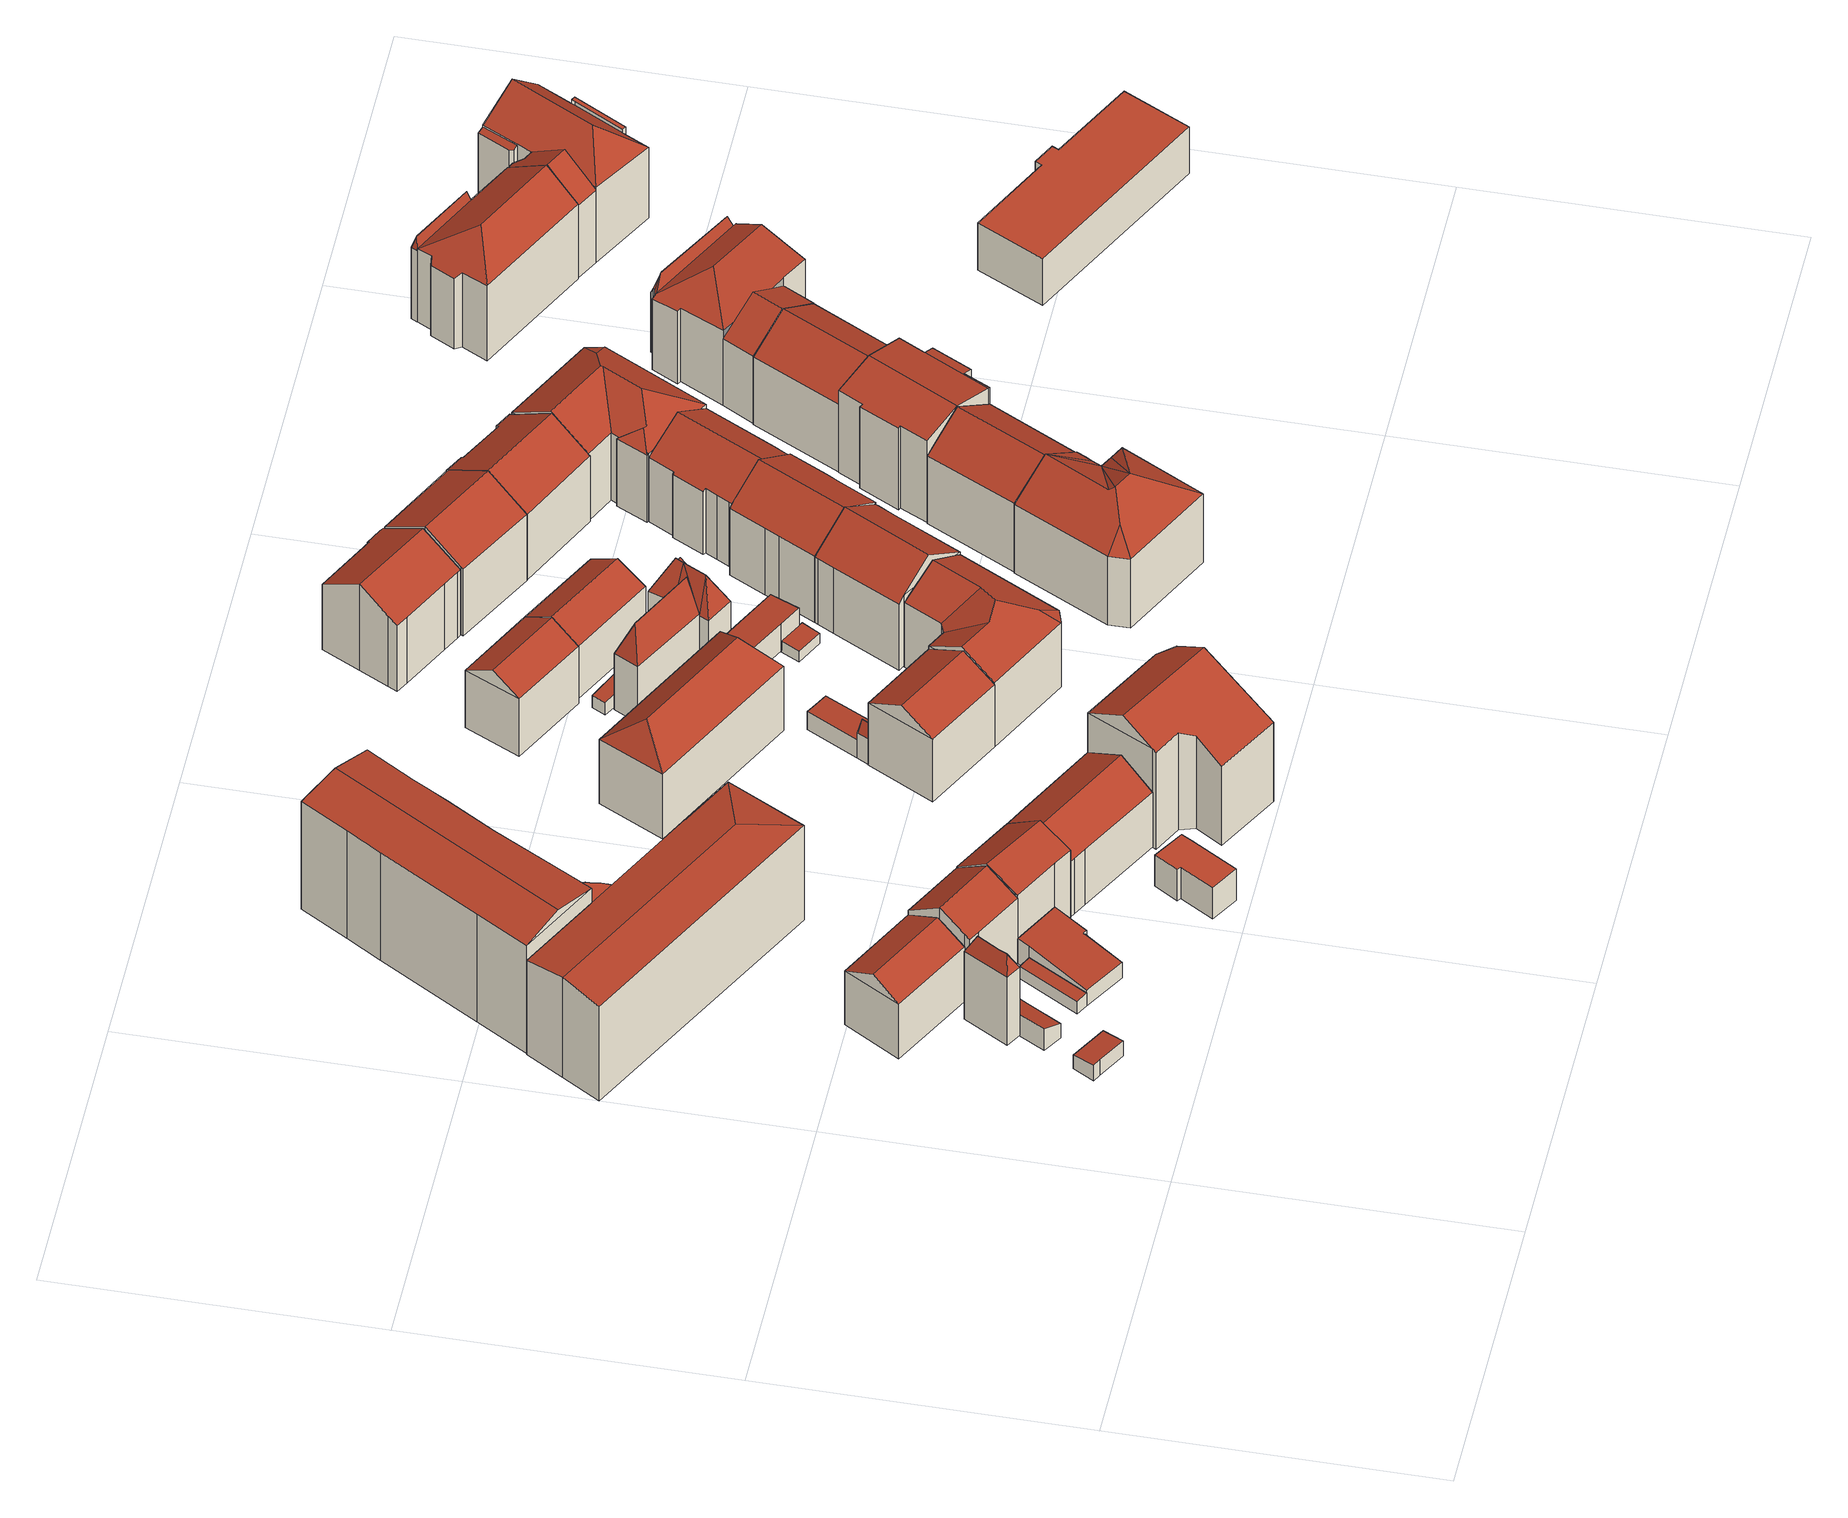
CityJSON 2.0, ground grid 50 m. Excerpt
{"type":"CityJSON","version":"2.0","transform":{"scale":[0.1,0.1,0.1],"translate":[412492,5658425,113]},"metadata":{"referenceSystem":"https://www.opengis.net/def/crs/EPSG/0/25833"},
"CityObjects":{
"building1":{"type":"Building","attributes":{"Dachtyp_tdc":"tdcPolyFlatRoof","Gemeindeschluessel":14612000,"Dachneigung":5.86,"QualitaetDacherkennung":53,"Geometrietyp2DReferenz":"3000","measuredHeight":2.98,"function":"31001_9998","roofType":"2100"},"geometry":[{"type":"Solid","lod":"2","boundaries":[[[[0,1,2,3]],[[1,4,5,2]],[[4,6,7,5]],[[6,8,9,7]],[[8,0,3,9]],[[8,6,4,1,0]],[[3,2,5,7,9]]]],"semantics":{"surfaces":[{"type":"WallSurface"},{"type":"RoofSurface"},{"type":"GroundSurface"}],"values":[[0,0,0,0,0,1,2]]}}]},
"building2":{"type":"Building","attributes":{"Dachtyp_tdc":"tdcPolyFlatRoof","Gemeindeschluessel":14612000,"Dachneigung":22.26,"QualitaetDacherkennung":54,"Geometrietyp2DReferenz":"3000","measuredHeight":4.19,"function":"31001_9998","roofType":"2100"},"geometry":[{"type":"Solid","lod":"2","boundaries":[[[[10,11,12,13]],[[11,14,15,12]],[[14,16,17,15]],[[16,18,19,17]],[[18,20,21,19]],[[20,22,23,21]],[[22,10,13,23]],[[22,20,18,16,14,11,10]],[[13,12,15,17,19,21,23]]]],"semantics":{"surfaces":[{"type":"WallSurface"},{"type":"RoofSurface"},{"type":"GroundSurface"}],"values":[[0,0,0,0,0,0,0,1,2]]}}]},
"building3":{"type":"Building","attributes":{"Dachtyp_tdc":"tdcFreeFormRoof","Gemeindeschluessel":14612000,"Dachneigung":64.42,"QualitaetDacherkennung":6,"Geometrietyp2DReferenz":"3000","measuredHeight":15.99,"function":"31001_9998","roofType":"5000"},"geometry":[{"type":"Solid","lod":"2","boundaries":[[[[24,25,26,27]],[[25,28,29,26]],[[28,30,31,29]],[[30,32,33,31]],[[32,34,35,33]],[[34,24,27,35]],[[36,32,37]],[[36,34,32]],[[34,36,24]],[[38,37,32,30]],[[38,30,28]],[[36,37,38,28,25]],[[36,25,24]],[[27,26,29,31,33,35]]]],"semantics":{"surfaces":[{"type":"WallSurface"},{"type":"RoofSurface"},{"type":"GroundSurface"}],"values":[[0,0,0,0,0,0,1,1,1,1,1,1,1,2]]}}]},
"building4":{"type":"Building","attributes":{"Dachtyp_tdc":"tdcGableRoof","Gemeindeschluessel":14612000,"Dachneigung":27.84,"QualitaetDacherkennung":70,"Geometrietyp2DReferenz":"3000","measuredHeight":13.16,"function":"31001_9998","roofType":"3100"},"geometry":[{"type":"Solid","lod":"2","boundaries":[[[[39,40,41,42]],[[40,43,44,41]],[[43,45,46,44]],[[45,39,42,46]],[[43,40,47]],[[39,45,48]],[[40,39,48,47]],[[45,43,47,48]],[[42,41,44,46]]]],"semantics":{"surfaces":[{"type":"WallSurface"},{"type":"RoofSurface"},{"type":"GroundSurface"}],"values":[[0,0,0,0,0,0,1,1,2]]}}]},
"building5":{"type":"Building","attributes":{"Dachtyp_tdc":"tdcPolyFlatRoof","Gemeindeschluessel":14612000,"Dachneigung":7,"QualitaetDacherkennung":74,"Geometrietyp2DReferenz":"3000","measuredHeight":2.56,"function":"31001_9998","roofType":"2100"},"geometry":[{"type":"Solid","lod":"2","boundaries":[[[[49,50,51,52]],[[50,53,54,51]],[[53,55,56,54]],[[55,49,52,56]],[[55,53,50,49]],[[52,51,54,56]]]],"semantics":{"surfaces":[{"type":"WallSurface"},{"type":"RoofSurface"},{"type":"GroundSurface"}],"values":[[0,0,0,0,1,2]]}}]},
"building6":{"type":"Building","attributes":{"Gemeindeschluessel":14612000,"Dachtyp_tdc":"tdcPolyFlatRoof","Dachneigung":8.34,"QualitaetDacherkennung":64,"Geometrietyp2DReferenz":"3000","measuredHeight":4.99,"function":"31001_9998","roofType":"2100"},"geometry":[{"type":"Solid","lod":"2","boundaries":[[[[57,58,51,54]],[[58,59,60,51]],[[59,61,62,60]],[[61,63,64,62]],[[63,65,66,64]],[[65,67,68,66]],[[67,57,54,68]],[[67,65,63,61,59,58,57]],[[54,51,60,62,64,66,68]]]],"semantics":{"surfaces":[{"type":"WallSurface"},{"type":"RoofSurface"},{"type":"GroundSurface"}],"values":[[0,0,0,0,0,0,0,1,2]]}}]},
"building7":{"type":"Building","attributes":{"Dachtyp_tdc":"tdcGableRoof","Gemeindeschluessel":14612000,"Dachneigung":36.29,"QualitaetDacherkennung":63,"Geometrietyp2DReferenz":"3000","measuredHeight":15.2,"function":"31001_9998","roofType":"3100"},"geometry":[{"type":"Solid","lod":"2","boundaries":[[[[69,70,71,72]],[[70,73,74,71]],[[73,75,76,74]],[[75,77,78,76]],[[77,79,80,78]],[[79,81,82,80]],[[81,83,84,82]],[[83,69,72,84]],[[79,77,75,73]],[[73,70,69,83,81,79]],[[72,71,74,76,78,80,82,84]]]],"semantics":{"surfaces":[{"type":"WallSurface"},{"type":"RoofSurface"},{"type":"GroundSurface"}],"values":[[0,0,0,0,0,0,0,0,1,1,2]]}}]},
"building8":{"type":"Building","attributes":{"Gemeindeschluessel":14612000,"Geometrietyp2DReferenz":"3000","function":"31001_9998","roofType":"9999"},"children":["building8-1","building8-2"]},
"building8-1":{"type":"BuildingPart","attributes":{"Dachtyp_tdc":"tdcPolyFlatRoof","Dachneigung":0,"QualitaetDacherkennung":35,"Geometrietyp2DReferenz":"3000","measuredHeight":4.38,"roofType":"1000"},"parents":["building8"],"geometry":[{"type":"MultiSurface","lod":"2","boundaries":[[[85,86,87,88]],[[86,89,90,87]],[[89,91,92,90]],[[91,93,94,92]],[[93,95,96,94]],[[95,97,98,96]],[[97,99,100,98]],[[99,101,102,100]],[[101,103,104,102]],[[103,105,106,104]],[[105,107,108,106]],[[107,109,110,108]],[[109,111,112,110]],[[111,113,114,112]],[[113,115,116,114]],[[115,117,118,116]],[[117,119,120,118]],[[119,121,122,120]],[[121,123,124,122]],[[123,125,126,124]],[[125,127,128,126]],[[127,129,130,128]],[[129,131,132,130]],[[131,133,134,132]],[[135,136,137,138]],[[135,133,139,133,131,129,127,125,123,121,119,117,115,113,111,109,107,105,103,101,99,97,95,93,91,89,86,85,140,141,136]],[[137,142,143,88,87,90,92,94,96,98,100,102,104,106,108,110,112,114,116,118,120,122,124,126,128,130,132,134,144,134,138]],[[136,141,142,137]],[[141,140,143,142]],[[140,85,88,143]]],"semantics":{"surfaces":[{"type":"WallSurface"},{"type":"RoofSurface"},{"type":"GroundSurface"}],"values":[0,0,0,0,0,0,0,0,0,0,0,0,0,0,0,0,0,0,0,0,0,0,0,0,0,1,2,0,0,0]}}]},
"building8-2":{"type":"BuildingPart","attributes":{"Dachtyp_tdc":"tdcHipAndGableRoof","Dachneigung":10,"QualitaetDacherkennung":37,"Geometrietyp2DReferenz":"3000","measuredHeight":19.58,"roofType":"5000"},"parents":["building8"],"geometry":[{"type":"MultiSurface","lod":"2","boundaries":[[[145,146,135,138,147]],[[148,144,139]],[[148,149,150,144]],[[149,151,152,150]],[[151,153,154,152]],[[153,155,156,154]],[[155,145,147,156]],[[151,149,157]],[[149,148,146,145,155,157]],[[155,153,151,157]],[[147,138,134,144,150,152,154,156]]],"semantics":{"surfaces":[{"type":"WallSurface"},{"type":"RoofSurface"},{"type":"GroundSurface"}],"values":[0,0,0,0,0,0,0,1,1,1,2]}}]},
"building9":{"type":"Building","attributes":{"Dachtyp_tdc":"tdcFreeFormRoof","Gemeindeschluessel":14612000,"Dachneigung":36.65,"QualitaetDacherkennung":72,"Geometrietyp2DReferenz":"3000","measuredHeight":15.34,"function":"31001_9998","roofType":"5000"},"geometry":[{"type":"Solid","lod":"2","boundaries":[[[[158,159,78,82]],[[159,160,161,78]],[[160,162,163,161]],[[162,164,165,163]],[[164,158,82,165]],[[164,162,166,167,158]],[[166,160,159,167]],[[159,158,167]],[[162,160,166]],[[82,78,161,163,165]]]],"semantics":{"surfaces":[{"type":"WallSurface"},{"type":"RoofSurface"},{"type":"GroundSurface"}],"values":[[0,0,0,0,0,1,1,0,0,2]]}}]},
"building10":{"type":"Building","attributes":{"Dachtyp_tdc":"tdcFreeFormRoof","Gemeindeschluessel":14612000,"Dachneigung":11.47,"QualitaetDacherkennung":67,"Geometrietyp2DReferenz":"3000","measuredHeight":22.32,"function":"31001_9998","roofType":"5000"},"geometry":[{"type":"Solid","lod":"2","boundaries":[[[[168,169,170,171]],[[169,172,173,170]],[[172,174,175,173]],[[174,176,177,175]],[[176,178,179,177]],[[178,180,181,179]],[[180,182,183,181]],[[182,184,185,183]],[[184,186,187,185]],[[186,168,171,187]],[[178,176,174,172,169,188,189]],[[190,189,188,168,191,192,193]],[[180,190,193,182]],[[182,193,192,184]],[[184,192,191,186]],[[186,191,168]],[[168,188,169]],[[178,189,190,180]],[[171,170,173,175,177,179,181,183,185,187]]]],"semantics":{"surfaces":[{"type":"WallSurface"},{"type":"RoofSurface"},{"type":"GroundSurface"}],"values":[[0,0,0,0,0,0,0,0,0,0,1,1,0,0,0,0,0,0,2]]}}]},
"building11":{"type":"Building","attributes":{"Dachtyp_tdc":"tdcPolyFlatRoof","Gemeindeschluessel":14612000,"Dachneigung":0,"QualitaetDacherkennung":62,"Geometrietyp2DReferenz":"3000","measuredHeight":6.12,"function":"31001_9998","roofType":"1000"},"geometry":[{"type":"Solid","lod":"2","boundaries":[[[[194,195,196,197]],[[195,198,199,196]],[[198,200,201,199]],[[200,202,203,201]],[[202,204,205,203]],[[204,206,207,205]],[[206,194,197,207]],[[206,204,202,200,198,195,194]],[[197,196,199,201,203,205,207]]]],"semantics":{"surfaces":[{"type":"WallSurface"},{"type":"RoofSurface"},{"type":"GroundSurface"}],"values":[[0,0,0,0,0,0,0,1,2]]}}]},
"building12":{"type":"Building","attributes":{"Dachtyp_tdc":"tdcGableRoof","Gemeindeschluessel":14612000,"Dachneigung":30.14,"QualitaetDacherkennung":61,"Geometrietyp2DReferenz":"3000","measuredHeight":14.11,"function":"31001_9998","roofType":"3100"},"geometry":[{"type":"Solid","lod":"2","boundaries":[[[[208,209,210,211]],[[209,212,213,210]],[[212,214,215,213]],[[214,216,217,215]],[[216,218,219,217]],[[218,220,221,219]],[[220,222,223,221]],[[222,224,225,223]],[[224,226,227,225]],[[226,208,211,227]],[[222,220,218,216,214,212]],[[212,209,208,226,224,222]],[[211,210,213,215,217,219,221,223,225,227]]]],"semantics":{"surfaces":[{"type":"WallSurface"},{"type":"RoofSurface"},{"type":"GroundSurface"}],"values":[[0,0,0,0,0,0,0,0,0,0,1,1,2]]}}]},
"building13":{"type":"Building","attributes":{"Dachtyp_tdc":"tdcFreeFormRoof","Gemeindeschluessel":14612000,"Dachneigung":28.07,"QualitaetDacherkennung":33,"Geometrietyp2DReferenz":"3000","measuredHeight":22.1,"function":"31001_9998","roofType":"5000"},"geometry":[{"type":"Solid","lod":"2","boundaries":[[[[228,229,230,231]],[[229,232,233,230]],[[232,234,235,233]],[[234,236,237,235]],[[236,238,239,237]],[[240,241,242,238,243,244,229,228]],[[243,236,234,232,244]],[[232,229,244]],[[238,236,243]],[[239,245,246,247,231,230,233,235,237]],[[238,242,245,239]],[[242,241,246,245]],[[241,240,247,246]],[[240,228,231,247]]]],"semantics":{"surfaces":[{"type":"WallSurface"},{"type":"RoofSurface"},{"type":"GroundSurface"}],"values":[[0,0,0,0,0,1,1,0,0,2,0,0,0,0]]}}]},
"building14":{"type":"Building","attributes":{"Dachtyp_tdc":"tdcFreeFormRoof","Gemeindeschluessel":14612000,"Dachneigung":29.27,"QualitaetDacherkennung":45,"Geometrietyp2DReferenz":"3000","measuredHeight":15.32,"function":"31001_9998","roofType":"5000"},"geometry":[{"type":"Solid","lod":"2","boundaries":[[[[248,249,250,251]],[[249,252,253,250]],[[252,254,255,253]],[[254,256,257,255]],[[256,248,251,257]],[[256,258,259,248]],[[258,254,252,249,259]],[[249,248,259]],[[256,254,258]],[[251,250,253,255,257]]]],"semantics":{"surfaces":[{"type":"WallSurface"},{"type":"RoofSurface"},{"type":"GroundSurface"}],"values":[[0,0,0,0,0,1,1,0,0,2]]}}]},
"building15":{"type":"Building","attributes":{"Dachtyp_tdc":"tdcHipRoof","Gemeindeschluessel":14612000,"Dachneigung":39.96,"QualitaetDacherkennung":56,"Geometrietyp2DReferenz":"3000","measuredHeight":17.14,"function":"31001_9998","roofType":"3200"},"geometry":[{"type":"Solid","lod":"2","boundaries":[[[[260,261,262,263]],[[261,264,265,262]],[[264,266,267,265]],[[266,260,263,267]],[[264,261,268]],[[260,266,269]],[[261,260,269,268]],[[266,264,268,269]],[[263,262,265,267]]]],"semantics":{"surfaces":[{"type":"WallSurface"},{"type":"RoofSurface"},{"type":"GroundSurface"}],"values":[[0,0,0,0,1,1,1,1,2]]}}]},
"building16":{"type":"Building","attributes":{"Gemeindeschluessel":14612000,"Geometrietyp2DReferenz":"3000","function":"31001_9998","roofType":"9999"},"children":["building16-1","building16-2"]},
"building16-1":{"type":"BuildingPart","attributes":{"Dachtyp_tdc":"tdcGableRoof","Dachneigung":62.78,"QualitaetDacherkennung":9,"Geometrietyp2DReferenz":"3000","measuredHeight":6.86,"roofType":"3100"},"parents":["building16"],"geometry":[{"type":"MultiSurface","lod":"2","boundaries":[[[270,271,272,273,274]],[[275,276,277,278]],[[276,270,274,277]],[[275,279,271,280]],[[270,276,281]],[[271,270,281,280]],[[276,275,280,281]],[[274,273,278,277]]],"semantics":{"surfaces":[{"type":"WallSurface"},{"type":"RoofSurface"},{"type":"GroundSurface"}],"values":[0,0,0,0,0,1,1,2]}}]},
"building16-2":{"type":"BuildingPart","attributes":{"Dachtyp_tdc":"tdcPolyFlatRoof","Dachneigung":6.21,"QualitaetDacherkennung":78,"Geometrietyp2DReferenz":"3000","measuredHeight":3.5,"roofType":"2100"},"parents":["building16"],"geometry":[{"type":"MultiSurface","lod":"2","boundaries":[[[272,282,283,273]],[[282,284,285,283]],[[284,286,287,285]],[[286,288,289,287]],[[288,290,275,278,289]],[[288,286,284,282,272,279,290]],[[278,273,283,285,287,289]]],"semantics":{"surfaces":[{"type":"WallSurface"},{"type":"RoofSurface"},{"type":"GroundSurface"}],"values":[0,0,0,0,0,1,2]}}]},
"building17":{"type":"Building","attributes":{"Dachtyp_tdc":"tdcGableRoof","Gemeindeschluessel":14612000,"Dachneigung":29.84,"QualitaetDacherkennung":74,"Geometrietyp2DReferenz":"3000","measuredHeight":13.83,"function":"31001_9998","roofType":"3100"},"geometry":[{"type":"Solid","lod":"2","boundaries":[[[[291,292,293,294]],[[292,295,296,293]],[[295,297,298,296]],[[297,291,294,298]],[[295,292,299]],[[291,297,300]],[[292,291,300,299]],[[297,295,299,300]],[[294,293,296,298]]]],"semantics":{"surfaces":[{"type":"WallSurface"},{"type":"RoofSurface"},{"type":"GroundSurface"}],"values":[[0,0,0,0,0,0,1,1,2]]}}]},
"building18":{"type":"Building","attributes":{"Dachtyp_tdc":"tdcFreeFormRoof","Gemeindeschluessel":14612000,"Dachneigung":30.79,"QualitaetDacherkennung":42,"Geometrietyp2DReferenz":"3000","measuredHeight":16.81,"function":"31001_9998","roofType":"5000"},"geometry":[{"type":"Solid","lod":"2","boundaries":[[[[301,302,255,257]],[[302,303,304,255]],[[303,305,306,304]],[[305,307,308,306]],[[307,309,310,308]],[[309,311,312,310]],[[311,313,314,312]],[[313,301,257,314]],[[315,313,311]],[[316,317,318,315,311,309]],[[316,309,307]],[[317,316,307,305]],[[319,318,317,305,303]],[[320,319,303,302]],[[320,302,301]],[[315,318,319,320,301,313]],[[257,255,304,306,308,310,312,314]]]],"semantics":{"surfaces":[{"type":"WallSurface"},{"type":"RoofSurface"},{"type":"GroundSurface"}],"values":[[0,0,0,0,0,0,0,0,1,1,0,1,1,1,0,1,2]]}}]},
"building19":{"type":"Building","attributes":{"Dachtyp_tdc":"tdcFreeFormRoof","Gemeindeschluessel":14612000,"Dachneigung":69.29,"QualitaetDacherkennung":7,"Geometrietyp2DReferenz":"3000","measuredHeight":16.79,"function":"31001_9998","roofType":"5000"},"geometry":[{"type":"Solid","lod":"2","boundaries":[[[[321,322,323,324]],[[322,325,326,323]],[[325,327,328,326]],[[327,329,330,328]],[[329,321,324,330]],[[331,332,329,327]],[[331,327,325]],[[325,332,331]],[[322,332,325]],[[332,322,321]],[[332,321,329]],[[324,323,326,328,330]]]],"semantics":{"surfaces":[{"type":"WallSurface"},{"type":"RoofSurface"},{"type":"GroundSurface"}],"values":[[0,0,0,0,0,1,0,1,1,1,1,2]]}}]},
"building20":{"type":"Building","attributes":{"Dachtyp_tdc":"tdcPolyFlatRoof","Gemeindeschluessel":14612000,"Dachneigung":3.42,"QualitaetDacherkennung":33,"Geometrietyp2DReferenz":"3000","measuredHeight":3.06,"function":"31001_9998","roofType":"2100"},"geometry":[{"type":"Solid","lod":"2","boundaries":[[[[333,334,335,336]],[[334,337,338,335]],[[337,339,340,338]],[[339,341,342,340]],[[341,333,336,342]],[[341,339,337,334,333]],[[336,335,338,340,342]]]],"semantics":{"surfaces":[{"type":"WallSurface"},{"type":"RoofSurface"},{"type":"GroundSurface"}],"values":[[0,0,0,0,0,1,2]]}}]},
"building21":{"type":"Building","attributes":{"Dachtyp_tdc":"tdcPolyFlatRoof","Gemeindeschluessel":14612000,"Dachneigung":4.53,"QualitaetDacherkennung":56,"Geometrietyp2DReferenz":"3000","measuredHeight":5.29,"function":"31001_9998","roofType":"2100"},"geometry":[{"type":"Solid","lod":"2","boundaries":[[[[343,344,345,346]],[[344,347,348,345]],[[347,349,350,348]],[[349,351,352,350]],[[351,353,354,352]],[[353,343,346,354]],[[353,351,349,347,344,343]],[[346,345,348,350,352,354]]]],"semantics":{"surfaces":[{"type":"WallSurface"},{"type":"RoofSurface"},{"type":"GroundSurface"}],"values":[[0,0,0,0,0,0,1,2]]}}]},
"building22":{"type":"Building","attributes":{"Dachtyp_tdc":"tdcPolyFlatRoof","Gemeindeschluessel":14612000,"Dachneigung":4.26,"QualitaetDacherkennung":55,"Geometrietyp2DReferenz":"3000","measuredHeight":2.22,"function":"31001_9998","roofType":"2100"},"geometry":[{"type":"Solid","lod":"2","boundaries":[[[[355,356,357,358]],[[356,359,360,357]],[[359,361,362,360]],[[361,363,364,362]],[[363,355,358,364]],[[363,361,359,356,355]],[[358,357,360,362,364]]]],"semantics":{"surfaces":[{"type":"WallSurface"},{"type":"RoofSurface"},{"type":"GroundSurface"}],"values":[[0,0,0,0,0,1,2]]}}]},
"building23":{"type":"Building","attributes":{"Dachtyp_tdc":"tdcGableRoof","Gemeindeschluessel":14612000,"Dachneigung":29.95,"QualitaetDacherkennung":57,"Geometrietyp2DReferenz":"3000","measuredHeight":12.94,"function":"31001_9998","roofType":"3100"},"geometry":[{"type":"Solid","lod":"2","boundaries":[[[[292,365,366,367]],[[365,368,369,366]],[[368,295,370,369]],[[295,292,367,370]],[[368,365,371]],[[292,295,372]],[[365,292,372,371]],[[295,368,371,372]],[[367,366,369,370]]]],"semantics":{"surfaces":[{"type":"WallSurface"},{"type":"RoofSurface"},{"type":"GroundSurface"}],"values":[[0,0,0,0,0,0,1,1,2]]}}]},
"building24":{"type":"Building","attributes":{"Dachtyp_tdc":"tdcFreeFormRoof","Gemeindeschluessel":14612000,"Dachneigung":65.87,"QualitaetDacherkennung":7,"Geometrietyp2DReferenz":"3000","measuredHeight":16.27,"function":"31001_9998","roofType":"5000"},"geometry":[{"type":"Solid","lod":"2","boundaries":[[[[373,374,375,345]],[[374,376,377,375]],[[376,378,379,377]],[[378,380,381,379]],[[380,382,383,381]],[[382,384,385,383]],[[384,386,387,385]],[[386,388,348,387]],[[388,373,345,348]],[[389,390,391]],[[389,384,390]],[[389,386,384]],[[392,386,389]],[[386,392,388]],[[393,390,384,382]],[[393,382,380]],[[391,390,393,380,378]],[[389,391,378,376]],[[374,389,376]],[[374,392,389]],[[392,374,373]],[[392,373,388]],[[345,375,377,379,381,383,385,387,348]]]],"semantics":{"surfaces":[{"type":"WallSurface"},{"type":"RoofSurface"},{"type":"GroundSurface"}],"values":[[0,0,0,0,0,0,0,0,0,1,1,1,1,1,1,1,1,1,1,1,1,1,2]]}}]},
"building25":{"type":"Building","attributes":{"Dachtyp_tdc":"tdcFreeFormRoof","Gemeindeschluessel":14612000,"Dachneigung":34.47,"QualitaetDacherkennung":70,"Geometrietyp2DReferenz":"3000","measuredHeight":17.39,"function":"31001_9998","roofType":"5000"},"geometry":[{"type":"Solid","lod":"2","boundaries":[[[[394,395,396,397]],[[395,398,399,396]],[[398,400,401,399]],[[400,402,403,401]],[[402,404,405,403]],[[404,406,407,405]],[[406,408,409,407]],[[408,410,411,409]],[[410,394,397,411]],[[412,400,398,395,394,410,413]],[[404,402,412,413,408,406]],[[402,400,412]],[[410,408,413]],[[397,396,399,401,403,405,407,409,411]]]],"semantics":{"surfaces":[{"type":"WallSurface"},{"type":"RoofSurface"},{"type":"GroundSurface"}],"values":[[0,0,0,0,0,0,0,0,0,1,1,0,0,2]]}}]},
"building26":{"type":"Building","attributes":{"Dachtyp_tdc":"tdcFreeFormRoof","Gemeindeschluessel":14612000,"Dachneigung":30.97,"QualitaetDacherkennung":43,"Geometrietyp2DReferenz":"3000","measuredHeight":16.72,"function":"31001_9998","roofType":"5000"},"geometry":[{"type":"Solid","lod":"2","boundaries":[[[[414,415,416,417]],[[415,418,419,416]],[[418,420,421,419]],[[420,422,423,421]],[[422,424,425,423]],[[424,426,427,425]],[[426,428,429,427]],[[428,430,431,429]],[[430,432,433,431]],[[432,434,435,433]],[[434,436,437,435]],[[436,438,439,437]],[[438,440,441,439]],[[440,414,417,441]],[[436,434,432,430,428,426,424,422]],[[422,420,418,415,414,440,438,436]],[[417,416,419,421,423,425,427,429,431,433,435,437,439,441]]]],"semantics":{"surfaces":[{"type":"WallSurface"},{"type":"RoofSurface"},{"type":"GroundSurface"}],"values":[[0,0,0,0,0,0,0,0,0,0,0,0,0,0,1,1,2]]}}]},
"building27":{"type":"Building","attributes":{"Gemeindeschluessel":14612000,"Dachtyp_tdc":"tdcFreeFormRoof","Dachneigung":34.83,"QualitaetDacherkennung":38,"Geometrietyp2DReferenz":"3000","measuredHeight":18.39,"function":"31001_9998","roofType":"5000"},"geometry":[{"type":"Solid","lod":"2","boundaries":[[[[442,443,444,445]],[[443,446,447,444]],[[446,448,449,447]],[[448,450,451,449]],[[450,452,453,451]],[[452,454,455,453]],[[454,456,457,455]],[[456,458,459,457]],[[458,460,461,459]],[[460,462,463,461]],[[462,442,445,463]],[[464,465,466,467,462,460]],[[464,460,458]],[[468,465,464,458,456]],[[468,456,454]],[[448,452,450]],[[452,468,454]],[[448,468,452]],[[448,465,468]],[[465,448,466]],[[442,446,443]],[[467,446,442]],[[467,448,446]],[[448,467,466]],[[467,442,462]],[[445,444,447,449,451,453,455,457,459,461,463]]]],"semantics":{"surfaces":[{"type":"WallSurface"},{"type":"RoofSurface"},{"type":"GroundSurface"}],"values":[[0,0,0,0,0,0,0,0,0,0,0,1,1,1,1,1,1,1,1,1,1,1,1,1,0,2]]}}]},
"building28":{"type":"Building","attributes":{"Dachtyp_tdc":"tdcGableRoof","Gemeindeschluessel":14612000,"Dachneigung":32.02,"QualitaetDacherkennung":69,"Geometrietyp2DReferenz":"3000","measuredHeight":17.43,"function":"31001_9998","roofType":"3100"},"geometry":[{"type":"Solid","lod":"2","boundaries":[[[[469,470,471,472]],[[470,473,403,471]],[[473,474,401,403]],[[474,475,476,401]],[[475,477,478,476]],[[477,479,480,478]],[[479,481,482,480]],[[481,483,484,482]],[[483,469,472,484]],[[485,486,479,477,475,474,487]],[[488,485,487,489,490,491]],[[483,488,491,469]],[[469,491,490,470]],[[470,490,489,473]],[[473,489,487,474]],[[481,486,485,488,483]],[[479,486,481]],[[472,471,403,401,476,478,480,482,484]]]],"semantics":{"surfaces":[{"type":"WallSurface"},{"type":"RoofSurface"},{"type":"GroundSurface"}],"values":[[0,0,0,0,0,0,0,0,0,1,1,0,0,0,0,0,0,2]]}}]},
"building29":{"type":"Building","attributes":{"Dachtyp_tdc":"tdcGableRoof","Gemeindeschluessel":14612000,"Dachneigung":31.08,"QualitaetDacherkennung":63,"Geometrietyp2DReferenz":"3000","measuredHeight":17.02,"function":"31001_9998","roofType":"3100"},"geometry":[{"type":"Solid","lod":"2","boundaries":[[[[492,493,494,495]],[[493,496,497,494]],[[496,498,499,497]],[[498,500,501,499]],[[500,502,503,501]],[[502,504,505,503]],[[504,492,495,505]],[[500,498,496,493]],[[493,492,504,502,500]],[[495,494,497,499,501,503,505]]]],"semantics":{"surfaces":[{"type":"WallSurface"},{"type":"RoofSurface"},{"type":"GroundSurface"}],"values":[[0,0,0,0,0,0,0,1,1,2]]}}]},
"building30":{"type":"Building","attributes":{"Dachtyp_tdc":"tdcGableRoof","Gemeindeschluessel":14612000,"Dachneigung":35.35,"QualitaetDacherkennung":69,"Geometrietyp2DReferenz":"3000","measuredHeight":17.8,"function":"31001_9998","roofType":"3100"},"geometry":[{"type":"Solid","lod":"2","boundaries":[[[[506,507,508,509]],[[507,510,511,508]],[[510,512,513,511]],[[512,506,509,513]],[[510,507,514]],[[506,512,515]],[[507,506,515,514]],[[512,510,514,515]],[[509,508,511,513]]]],"semantics":{"surfaces":[{"type":"WallSurface"},{"type":"RoofSurface"},{"type":"GroundSurface"}],"values":[[0,0,0,0,0,0,1,1,2]]}}]},
"building31":{"type":"Building","attributes":{"Dachtyp_tdc":"tdcPolyFlatRoof","Gemeindeschluessel":14612000,"Dachneigung":0,"QualitaetDacherkennung":74,"Geometrietyp2DReferenz":"3000","measuredHeight":2.56,"function":"31001_9998","roofType":"1000"},"geometry":[{"type":"Solid","lod":"2","boundaries":[[[[516,517,518,519]],[[517,520,521,518]],[[520,522,523,521]],[[522,516,519,523]],[[522,520,517,516]],[[519,518,521,523]]]],"semantics":{"surfaces":[{"type":"WallSurface"},{"type":"RoofSurface"},{"type":"GroundSurface"}],"values":[[0,0,0,0,1,2]]}}]},
"building32":{"type":"Building","attributes":{"Dachtyp_tdc":"tdcFreeFormRoof","Gemeindeschluessel":14612000,"Dachneigung":32.27,"QualitaetDacherkennung":61,"Geometrietyp2DReferenz":"3000","measuredHeight":16.45,"function":"31001_9998","roofType":"5000"},"geometry":[{"type":"Solid","lod":"2","boundaries":[[[[524,525,526,527]],[[525,528,529,526]],[[528,530,531,529]],[[530,532,533,531]],[[532,534,535,533]],[[534,536,537,535]],[[536,538,539,537]],[[538,540,541,539]],[[540,542,543,541]],[[542,544,545,543]],[[544,546,547,545]],[[546,524,527,547]],[[548,549,530,528,525,524,546,544,542,540]],[[534,532,549,548,538,536]],[[532,530,549]],[[540,538,548]],[[527,526,529,531,533,535,537,539,541,543,545,547]]]],"semantics":{"surfaces":[{"type":"WallSurface"},{"type":"RoofSurface"},{"type":"GroundSurface"}],"values":[[0,0,0,0,0,0,0,0,0,0,0,0,1,1,0,0,2]]}}]},
"building33":{"type":"Building","attributes":{"Dachtyp_tdc":"tdcGableRoof","Gemeindeschluessel":14612000,"Dachneigung":32.26,"QualitaetDacherkennung":63,"Geometrietyp2DReferenz":"3000","measuredHeight":17,"function":"31001_9998","roofType":"3100"},"geometry":[{"type":"Solid","lod":"2","boundaries":[[[[550,551,552,553]],[[551,554,555,552]],[[554,556,557,555]],[[556,558,559,557]],[[558,560,561,559]],[[560,562,563,561]],[[562,564,565,563]],[[564,566,567,565]],[[566,568,569,567]],[[568,570,571,569]],[[570,572,573,571]],[[572,574,575,573]],[[574,550,553,575]],[[570,568,566,564,562,560,558,556,554,551]],[[551,550,574,572,570]],[[553,552,555,557,559,561,563,565,567,569,571,573,575]]]],"semantics":{"surfaces":[{"type":"WallSurface"},{"type":"RoofSurface"},{"type":"GroundSurface"}],"values":[[0,0,0,0,0,0,0,0,0,0,0,0,0,1,1,2]]}}]},
"building34":{"type":"Building","attributes":{"Gemeindeschluessel":14612000,"Geometrietyp2DReferenz":"3000","function":"31001_9998","roofType":"9999"},"children":["building34-1","building34-2"]},
"building34-1":{"type":"BuildingPart","attributes":{"Dachtyp_tdc":"tdcGableRoof","Dachneigung":15,"QualitaetDacherkennung":89,"Geometrietyp2DReferenz":"3000","measuredHeight":17.71,"roofType":"3100"},"parents":["building34"],"geometry":[{"type":"MultiSurface","lod":"2","boundaries":[[[576,577,578,579]],[[576,580,581,577]],[[580,582,583,581]],[[582,584,585,583]],[[584,586,587,585]],[[586,588,589,587]],[[588,590,591,589]],[[590,592,593,591]],[[592,594,595,593]],[[594,596,597,595]],[[592,590,588,586,584,582,580,576]],[[576,579,596,594,592]],[[578,577,581,583,585,587,589,591,593,595,597]]],"semantics":{"surfaces":[{"type":"WallSurface"},{"type":"RoofSurface"},{"type":"GroundSurface"}],"values":[0,0,0,0,0,0,0,0,0,0,1,1,2]}}]},
"building34-2":{"type":"BuildingPart","attributes":{"Dachtyp_tdc":"tdcPolyFlatRoof","Dachneigung":13.43,"QualitaetDacherkennung":43,"Geometrietyp2DReferenz":"3000","measuredHeight":15.9,"roofType":"2100"},"parents":["building34"],"geometry":[{"type":"MultiSurface","lod":"2","boundaries":[[[596,598,599,597]],[[598,600,601,599]],[[600,602,603,601]],[[602,604,605,603]],[[604,579,578,605]],[[579,604,602,600,598,596]],[[597,599,601,603,605,578]]],"semantics":{"surfaces":[{"type":"WallSurface"},{"type":"RoofSurface"},{"type":"GroundSurface"}],"values":[0,0,0,0,0,1,2]}}]},
"building35":{"type":"Building","attributes":{"Dachtyp_tdc":"tdcFreeFormRoof","Gemeindeschluessel":14612000,"Dachneigung":32.2,"QualitaetDacherkennung":44,"Geometrietyp2DReferenz":"3000","measuredHeight":17.22,"function":"31001_9998","roofType":"5000"},"geometry":[{"type":"Solid","lod":"2","boundaries":[[[[606,607,608,609]],[[607,610,611,608]],[[610,612,613,611]],[[612,614,573,613]],[[614,615,569,573]],[[615,616,617,569]],[[616,618,619,617]],[[618,620,621,619]],[[620,622,623,621]],[[622,606,609,623]],[[624,625,626,627,622,620]],[[628,629,630,624,620,618]],[[628,618,616]],[[631,629,628,616,615]],[[631,615,614]],[[630,629,631,614,612]],[[625,624,630,612,610]],[[626,625,610,607]],[[627,626,607,606]],[[627,606,622]],[[609,608,611,613,573,569,617,619,621,623]]]],"semantics":{"surfaces":[{"type":"WallSurface"},{"type":"RoofSurface"},{"type":"GroundSurface"}],"values":[[0,0,0,0,0,0,0,0,0,0,1,1,1,1,0,1,1,1,1,1,2]]}}]},
"building36":{"type":"Building","attributes":{"Dachtyp_tdc":"tdcGableRoof","Gemeindeschluessel":14612000,"Dachneigung":32.42,"QualitaetDacherkennung":62,"Geometrietyp2DReferenz":"3000","measuredHeight":17.39,"function":"31001_9998","roofType":"3100"},"geometry":[{"type":"Solid","lod":"2","boundaries":[[[[632,633,634,635]],[[633,636,637,634]],[[636,638,639,637]],[[638,632,635,639]],[[636,633,640]],[[632,638,641]],[[633,632,641,640]],[[638,636,640,641]],[[635,634,637,639]]]],"semantics":{"surfaces":[{"type":"WallSurface"},{"type":"RoofSurface"},{"type":"GroundSurface"}],"values":[[0,0,0,0,0,0,1,1,2]]}}]},
"building37":{"type":"Building","attributes":{"Gemeindeschluessel":14612000,"Geometrietyp2DReferenz":"3000","function":"31001_9998","roofType":"9999"},"children":["building37-1","building37-2","building37-3"]},
"building37-1":{"type":"BuildingPart","attributes":{"Dachtyp_tdc":"tdcGableRoof","Dachneigung":31.19,"QualitaetDacherkennung":48,"Geometrietyp2DReferenz":"3000","measuredHeight":17.12,"roofType":"3100"},"parents":["building37"],"geometry":[{"type":"MultiSurface","lod":"2","boundaries":[[[642,643,644,645]],[[643,646,647,644]],[[646,648,649,647]],[[646,643,650]],[[643,642,651,652,650]],[[648,646,650,652,653]],[[645,644,647,649]]],"semantics":{"surfaces":[{"type":"WallSurface"},{"type":"RoofSurface"},{"type":"GroundSurface"}],"values":[0,0,0,0,1,1,2]}}]},
"building37-2":{"type":"BuildingPart","attributes":{"Dachtyp_tdc":"tdcHipAndGableRoof","Dachneigung":14.73,"QualitaetDacherkennung":27,"Geometrietyp2DReferenz":"3000","measuredHeight":16.62,"roofType":"5000"},"parents":["building37"],"geometry":[{"type":"MultiSurface","lod":"2","boundaries":[[[654,655,642,645,656]],[[657,658,659,649,648]],[[658,660,661,659]],[[660,662,663,661]],[[662,664,665,663]],[[664,666,665]],[[667,668,669,670,671]],[[668,654,656,669]],[[664,662,660,658,657,672]],[[657,653,651,655,654,668,672]],[[668,667,664,672]],[[656,645,649,659,661,663,665,670,669]]],"semantics":{"surfaces":[{"type":"WallSurface"},{"type":"RoofSurface"},{"type":"GroundSurface"}],"values":[0,0,0,0,0,0,0,0,1,1,1,2]}}]},
"building37-3":{"type":"BuildingPart","attributes":{"Dachtyp_tdc":"tdcFreeFormRoof","Dachneigung":73,"QualitaetDacherkennung":19,"Geometrietyp2DReferenz":"3000","measuredHeight":15.79,"roofType":"5000"},"parents":["building37"],"geometry":[{"type":"MultiSurface","lod":"2","boundaries":[[[673,674,675,676]],[[674,677,678,675]],[[677,679,680,678]],[[679,681,682,680]],[[681,683,684,682]],[[683,671,670,684]],[[666,685,686,665]],[[685,687,688,686]],[[687,689,690,688]],[[689,691,692,690]],[[691,673,676,692]],[[687,685,693]],[[685,666,694,693]],[[666,671,695,694]],[[671,683,695]],[[683,681,679,677,674,673,691,689,687,693,694,695]],[[676,675,678,680,682,684,670,665,686,688,690,692]]],"semantics":{"surfaces":[{"type":"WallSurface"},{"type":"RoofSurface"},{"type":"GroundSurface"}],"values":[0,0,0,0,0,0,0,0,0,0,0,1,1,1,1,1,2]}}]},
"building38":{"type":"Building","attributes":{"Gemeindeschluessel":14612000,"Geometrietyp2DReferenz":"3000","function":"31001_9998","roofType":"9999"},"children":["building38-1","building38-2"]},
"building38-1":{"type":"BuildingPart","attributes":{"Dachtyp_tdc":"tdcFreeFormRoof","Dachneigung":75.53,"QualitaetDacherkennung":20,"Geometrietyp2DReferenz":"3000","measuredHeight":15.88,"roofType":"5000"},"parents":["building38"],"geometry":[{"type":"MultiSurface","lod":"2","boundaries":[[[696,697,698,699]],[[700,701,702,703]],[[701,696,699,702]],[[704,697,696]],[[705,704,696,701]],[[701,700,705]],[[700,697,704,705]],[[699,698,703,702]]],"semantics":{"surfaces":[{"type":"WallSurface"},{"type":"RoofSurface"},{"type":"GroundSurface"}],"values":[0,0,0,1,1,1,1,2]}}]},
"building38-2":{"type":"BuildingPart","attributes":{"Dachtyp_tdc":"tdcHipAndGableRoof","Dachneigung":33.97,"QualitaetDacherkennung":35,"Geometrietyp2DReferenz":"3000","measuredHeight":18.82,"roofType":"5000"},"parents":["building38"],"geometry":[{"type":"MultiSurface","lod":"2","boundaries":[[[706,707,708,709]],[[707,710,711,708]],[[710,712,713,711]],[[712,714,715,713]],[[714,716,717,715]],[[716,718,719,717]],[[718,720,721,719]],[[720,722,723,721]],[[722,724,700,703,723]],[[725,706,709,698,697]],[[722,720,718,716,714,712,726]],[[712,710,707,726]],[[707,706,725,724,722,726]],[[709,708,711,713,715,717,719,721,723,703,698]]],"semantics":{"surfaces":[{"type":"WallSurface"},{"type":"RoofSurface"},{"type":"GroundSurface"}],"values":[0,0,0,0,0,0,0,0,0,0,1,1,1,2]}}]},
"building39":{"type":"Building","attributes":{"Dachtyp_tdc":"tdcPolyFlatRoof","Gemeindeschluessel":14612000,"Dachneigung":0,"QualitaetDacherkennung":78,"Geometrietyp2DReferenz":"3000","measuredHeight":9.08,"function":"31001_9998","roofType":"1000"},"geometry":[{"type":"Solid","lod":"2","boundaries":[[[[727,728,729,730]],[[728,731,732,729]],[[731,733,734,732]],[[733,735,736,734]],[[735,737,738,736]],[[737,739,740,738]],[[739,741,742,740]],[[741,727,730,742]],[[741,739,737,735,733,731,728,727]],[[730,729,732,734,736,738,740,742]]]],"semantics":{"surfaces":[{"type":"WallSurface"},{"type":"RoofSurface"},{"type":"GroundSurface"}],"values":[[0,0,0,0,0,0,0,0,1,2]]}}]},
"building40":{"type":"Building","attributes":{"Gemeindeschluessel":14612000,"Geometrietyp2DReferenz":"3000","function":"31001_9998","roofType":"9999"},"children":["building40-1","building40-2","building40-3","building40-4"]},
"building40-1":{"type":"BuildingPart","attributes":{"Dachtyp_tdc":"tdcHipAndGableRoof","Dachneigung":33.19,"QualitaetDacherkennung":42,"Geometrietyp2DReferenz":"3000","measuredHeight":18.66,"roofType":"5000"},"parents":["building40"],"geometry":[{"type":"MultiSurface","lod":"2","boundaries":[[[743,744,745,746,747]],[[744,748,749,745]],[[748,750,751,749]],[[752,753,754,755]],[[753,756,757,758,754]],[[759,760,761,762,763]],[[756,753,764]],[[753,752,750,748,744,764]],[[744,743,760,759,765,766,756,764]],[[746,745,749,751,755,754,758,767,763,762]]],"semantics":{"surfaces":[{"type":"WallSurface"},{"type":"RoofSurface"},{"type":"GroundSurface"}],"values":[0,0,0,0,0,0,1,1,1,2]}}]},
"building40-2":{"type":"BuildingPart","attributes":{"Dachtyp_tdc":"tdcGableRoof","Dachneigung":35.06,"QualitaetDacherkennung":54,"Geometrietyp2DReferenz":"3000","measuredHeight":18.68,"roofType":"3100"},"parents":["building40"],"geometry":[{"type":"MultiSurface","lod":"2","boundaries":[[[768,769,770,771]],[[769,772,759,763,770]],[[757,773,774,758]],[[773,775,776,774]],[[775,707,777,776]],[[707,778,779,777]],[[778,768,771,779]],[[775,773,757,766,780]],[[780,772,769,768,778,707,775]],[[771,770,763,767,758,774,776,777,779]]],"semantics":{"surfaces":[{"type":"WallSurface"},{"type":"RoofSurface"},{"type":"GroundSurface"}],"values":[0,0,0,0,0,0,0,1,1,2]}}]},
"building40-3":{"type":"BuildingPart","attributes":{"Dachtyp_tdc":"tdcPolyFlatRoof","Dachneigung":35.05,"QualitaetDacherkennung":52,"Geometrietyp2DReferenz":"3000","measuredHeight":14.28,"roofType":"2100"},"parents":["building40"],"geometry":[{"type":"MultiSurface","lod":"2","boundaries":[[[781,782,783,784]],[[782,785,786,783]],[[785,747,746,786]],[[761,781,784,762]],[[761,747,785,782,781]],[[784,783,786,746,762]]],"semantics":{"surfaces":[{"type":"WallSurface"},{"type":"RoofSurface"},{"type":"GroundSurface"}],"values":[0,0,0,0,1,2]}}]},
"building40-4":{"type":"BuildingPart","attributes":{"Dachtyp_tdc":"tdcPolyFlatRoof","Dachneigung":0,"QualitaetDacherkennung":25,"Geometrietyp2DReferenz":"3000","measuredHeight":14.31,"roofType":"1000"},"parents":["building40"],"geometry":[{"type":"MultiSurface","lod":"2","boundaries":[[[787,751,750]],[[787,788,789,751]],[[788,790,791,789]],[[790,792,752,755,791]],[[792,790,788,787]],[[751,789,791,755]]],"semantics":{"surfaces":[{"type":"WallSurface"},{"type":"RoofSurface"},{"type":"GroundSurface"}],"values":[0,0,0,0,1,2]}}]}
},
"vertices":[
[182,137,45],[170,143,45],[170,143,15],[182,137,15],[189,176,41],[189,176,15],[244,145,41],[244,145,15],[226,113,45],[226,113,15],
[244,205,43],[215,222,57],[215,222,15],[244,205,15],[237,261,57],[237,261,15],[245,274,57],[245,274,15],[265,311,57],[265,311,15],[295,295,43],[295,295,15],[274,258,43],[274,258,15],
[237,261,148],[214,274,148],[214,274,16],[237,261,16],[253,343,148],[253,343,16],[276,330,148],[276,330,16],[265,311,148],[265,311,16],[245,274,148],[245,274,16],[232,279,176],[238,291,176],[258,325,176],
[210,503,120],[337,439,119],[337,439,16],[210,503,16],[287,349,122],[287,349,16],[158,416,122],[158,416,16],[311,392,148],[183,457,148],
[348,284,38],[366,274,40],[366,274,15],[348,284,15],[313,182,40],[313,182,15],[295,192,38],[295,192,15],
[313,182,45],[366,274,61],[376,292,64],[376,292,15],[447,254,64],[447,254,15],[418,203,56],[418,203,15],[412,206,56],[412,206,15],[377,145,45],[377,145,15],
[282,341,142],[287,349,147],[287,349,17],[282,341,17],[309,389,169],[309,389,17],[337,439,127],[337,439,17],[433,390,127],[433,390,17],[404,341,169],[404,341,17],[376,292,142],[376,292,17],[299,332,142],[299,332,17],
[312,998,53],[321,992,53],[321,992,10],[312,998,10],[329,985,53],[329,985,10],[337,978,53],[337,978,10],[344,970,53],[344,970,10],[350,962,53],[350,962,10],[356,953,53],[356,953,10],[362,944,53],[362,944,10],[366,935,53],[366,935,10],[370,925,53],[370,925,10],[374,914,53],[374,914,10],[374,913,53],[374,913,10],[377,903,53],[377,903,10],[378,892,53],[378,892,10],[380,882,53],[380,882,10],[380,871,53],[380,871,10],[379,861,53],[379,861,10],[378,850,53],[378,850,10],[376,840,53],[376,840,10],[374,830,53],[374,830,10],[370,820,53],[370,820,10],[366,810,53],[366,810,10],[362,801,53],[362,801,10],[356,792,53],[356,792,10],[350,782,53],[350,782,10],[200,858,53],[283,1013,53],[283,1013,10],[200,858,10],[387,763,53],[303,1004,53],[294,1009,53],[294,1009,10],[303,1004,10],[387,763,10],
[71,924,193],[200,858,193],[71,924,10],[387,763,193],[471,720,193],[471,720,10],[407,600,193],[407,600,10],[1,807,193],[1,807,10],[36,866,205],[36,866,10],[380,691,205],
[376,292,147],[433,390,129],[534,339,125],[534,339,17],[477,238,148],[477,238,17],[447,254,148],[447,254,17],[504,286,171],[405,342,171],
[200,858,221],[71,924,221],[71,924,12],[200,858,12],[118,1003,221],[118,1003,12],[211,1158,221],[211,1158,12],[244,1212,221],[244,1212,12],[288,1286,221],[288,1286,12],[405,1216,221],[405,1216,12],[360,1142,221],[360,1142,12],[328,1088,221],[328,1088,12],[283,1013,221],[283,1013,12],[135,892,235],[348,1250,235],[405,1216,222],[283,1013,223],[328,1088,223],[360,1142,222],
[557,20,77],[514,45,77],[514,45,16],[557,20,16],[545,96,77],[545,96,16],[540,100,77],[540,100,16],[562,136,77],[562,136,16],[609,108,77],[609,108,16],[600,92,77],[600,92,16],
[484,234,125],[477,238,125],[477,238,18],[484,234,18],[504,287,159],[504,287,18],[534,339,124],[534,339,18],[539,337,124],[539,337,18],[561,326,124],[561,326,18],[696,258,123],[696,258,18],[664,204,159],[664,204,18],[635,154,124],[635,154,18],[506,223,125],[506,223,18],
[632,148,205],[635,154,209],[635,154,17],[632,148,17],[696,258,199],[696,258,17],[831,189,196],[831,189,17],[840,161,209],[840,161,17],[757,8,171],[757,8,17],[676,126,206],[684,102,197],[658,61,171],[816,118,238],[663,201,238],[658,61,17],[684,102,17],[676,126,17],
[657,469,144],[711,571,143],[711,571,23],[657,469,23],[738,558,142],[738,558,23],[833,510,142],[833,510,23],[780,406,144],[780,406,23],[805,456,176],[683,518,176],
[565,921,145],[807,799,145],[807,799,21],[565,921,21],[756,699,146],[756,699,21],[514,821,146],[514,821,21],[752,763,193],[570,855,193],
[711,571,73],[720,588,73],[720,588,59],[720,588,24],[711,571,24],[746,575,54],[738,558,54],[738,558,24],[746,575,24],[742,576,57],[728,583,93],[719,567,93],
[762,667,59],[762,667,24],[779,659,57],[779,659,24],[801,649,55],[801,649,24],[760,568,55],[760,568,24],[746,575,56],
[671,1132,136],[791,1071,136],[791,1071,25],[671,1132,25],[748,987,136],[748,987,25],[630,1047,136],[630,1047,25],[770,1029,163],[651,1089,163],
[780,406,148],[833,510,148],[863,495,148],[863,495,23],[880,502,148],[880,502,23],[910,560,148],[910,560,23],[1018,503,148],[1018,503,23],[937,347,148],[937,347,23],[914,339,148],[914,339,23],[916,371,165],[964,531,184],[924,455,184],[897,429,191],[861,430,182],[806,458,182],
[744,936,136],[825,895,136],[825,895,27],[744,936,27],[863,876,136],[863,876,27],[843,836,136],[843,836,27],[725,899,136],[725,899,27],[853,856,195],[753,908,192],
[727,945,55],[738,966,55],[738,966,31],[727,945,31],[836,917,62],[836,917,31],[825,895,62],[825,895,31],[744,936,57],[744,936,31],
[815,777,81],[836,821,77],[836,821,28],[815,777,28],[880,799,77],[880,799,28],[960,759,77],[960,759,28],[937,714,81],[937,714,28],[902,732,81],[902,732,28],
[888,704,46],[902,732,48],[902,732,26],[888,704,26],[937,714,48],[937,714,26],[943,711,48],[943,711,26],[929,683,46],[929,683,26],
[920,1005,136],[920,1005,35],[791,1071,35],[881,919,137],[881,919,35],[748,987,35],[901,963,164],[770,1030,164],
[836,821,133],[843,836,133],[843,836,28],[863,876,133],[863,876,28],[876,915,133],[876,915,28],[936,884,133],[936,884,28],[921,855,133],[921,855,28],[911,860,133],[911,860,28],[903,846,133],[903,846,28],[880,799,133],[886,867,189],[903,883,170],[891,879,191],[869,832,188],[914,877,170],
[899,565,154],[952,668,154],[952,668,26],[899,565,26],[965,693,154],[965,693,26],[968,698,154],[968,698,26],[1087,636,153],[1087,636,26],[1085,632,154],[1085,632,26],[1071,606,153],[1071,606,26],[1018,503,153],[1018,503,26],[910,560,163],[910,560,26],[1027,668,200],[957,535,200],
[873,1311,154],[900,1298,154],[900,1298,30],[873,1311,30],[905,1295,154],[905,1295,30],[903,1292,157],[903,1292,30],[873,1232,197],[873,1232,30],[843,1173,157],[843,1173,30],[837,1176,157],[837,1176,30],[811,1189,157],[811,1189,30],[736,1227,157],[736,1227,30],[717,1237,157],[717,1237,30],[724,1251,166],[724,1251,30],[747,1296,197],[747,1296,30],[777,1355,157],[777,1355,30],[872,1308,157],[872,1308,30],
[1238,383,158],[1231,368,158],[1231,368,25],[1238,383,25],[1225,358,158],[1225,358,25],[1218,344,158],[1218,344,25],[1225,340,158],[1225,340,25],[1237,334,158],[1237,334,25],[1259,323,158],[1259,323,25],[1192,195,158],[1192,195,25],[1045,268,158],[1045,268,25],[1045,300,158],[1045,300,25],[1120,447,158],[1120,447,25],[1083,291,185],[1130,307,209],[1127,315,205],[1179,415,205],[1161,292,209],
[1128,714,155],[1116,692,155],[1116,692,26],[1128,714,26],[1087,636,155],[968,698,155],[997,754,155],[997,754,26],[1008,776,155],[1008,776,26],[1037,832,155],[1037,832,26],[1045,829,155],[1045,829,26],[1157,771,155],[1157,771,26],[1095,803,200],[1045,829,161],[1026,668,200],[1157,771,157],[1087,636,157],[1116,692,157],[1128,714,157],
[843,1173,162],[872,1229,201],[872,1229,31],[843,1173,31],[903,1292,159],[903,1292,31],[1031,1228,159],[1031,1228,31],[998,1165,201],[998,1165,31],[966,1104,159],[966,1104,31],[841,1169,160],[841,1169,31],
[1120,447,160],[1189,584,159],[1189,584,27],[1120,447,27],[1310,520,155],[1310,520,27],[1238,383,156],[1238,383,27],[1247,553,205],[1177,416,205],
[1291,262,53],[1255,281,53],[1255,281,27],[1291,262,27],[1292,355,53],[1292,355,27],[1333,335,53],[1333,335,27],
[1064,875,153],[1089,923,153],[1089,923,31],[1064,875,31],[1092,922,155],[1092,922,31],[1113,962,155],[1113,962,31],[1225,903,154],[1225,903,31],[1170,796,154],[1170,796,31],[1160,778,154],[1160,778,31],[1157,771,154],[1157,771,31],[1045,829,156],[1045,829,31],[1048,835,156],[1048,835,31],[1058,854,156],[1058,854,31],[1068,872,156],[1068,872,31],[1101,800,196],[1169,932,196],
[966,1104,158],[998,1165,202],[998,1165,32],[966,1104,32],[1031,1228,158],[1031,1228,32],[1032,1231,156],[1032,1231,32],[1061,1216,156],[1061,1216,32],[1060,1213,158],[1060,1213,32],[1129,1177,158],[1129,1177,32],[1131,1181,156],[1131,1181,32],[1158,1167,156],[1158,1167,32],[1156,1164,158],[1156,1164,32],[1126,1101,202],[1126,1101,32],[1097,1043,161],[1097,1043,32],[1096,1041,159],[1096,1041,32],
[1247,553,206],[1247,553,29],[1307,522,29],[1307,522,188],[1189,584,188],[1189,584,29],[1210,626,188],[1210,626,29],[1206,628,187],[1206,628,29],[1237,689,187],[1237,689,29],[1242,686,188],[1242,686,29],[1262,724,188],[1262,724,29],[1320,693,206],[1320,693,29],[1380,662,188],[1380,662,29],[1359,622,188],[1359,622,29],
[1375,614,183],[1375,614,29],[1344,553,183],[1344,553,29],[1330,560,187],[1330,560,29],[1310,520,187],[1310,520,29],
[1110,963,162],[1133,1011,162],[1133,1011,32],[1110,963,32],[1137,1009,162],[1137,1009,32],[1143,1021,162],[1143,1021,32],[1097,1043,162],[1156,1164,162],[1301,1091,162],[1301,1091,32],[1308,1063,162],[1308,1063,32],[1225,903,162],[1225,903,32],[1113,962,162],[1113,962,32],[1198,989,202],[1149,972,179],[1145,975,179],[1115,965,164],[1271,1067,184],[1228,1053,204],[1229,1050,203],[1127,1103,204],
[1262,724,161],[1330,858,161],[1330,858,30],[1262,724,30],[1450,797,161],[1450,797,30],[1380,662,161],[1380,662,30],[1389,828,204],[1320,693,204],
[1475,844,162],[1450,797,162],[1450,797,32],[1475,844,32],[1330,858,162],[1330,858,32],[1356,906,162],[1356,906,32],[1389,828,203],[1451,856,178],[1414,875,203],[1378,894,178],
[1516,822,178],[1475,844,178],[1516,822,32],[1356,906,178],[1391,973,174],[1391,973,32],[1386,976,172],[1386,976,32],[1407,1016,169],[1407,1016,32],[1413,1013,172],[1413,1013,32],[1413,1013,158],[1573,931,171],[1552,891,198],[1552,891,32],[1573,931,32],[1573,931,158],[1457,940,198],
[1470,1005,158],[1545,966,158],[1545,966,32],[1470,1005,32],[1546,968,148],[1546,968,32],[1577,952,148],[1577,952,32],[1576,949,159],[1576,949,32],[1581,946,158],[1581,946,32],[1437,1019,158],[1437,1019,32],[1438,1021,158],[1438,1021,32],[1440,1025,148],[1440,1025,32],[1472,1008,147],[1472,1008,32],[1441,1014,177],[1440,1010,190],[1570,943,186],
[1547,1307,173],[1542,1298,173],[1542,1298,35],[1547,1307,35],[1431,1353,173],[1436,1362,173],[1436,1362,35],[1431,1353,35],[1540,1305,193],[1439,1355,194],
[1613,1262,177],[1583,1201,223],[1583,1201,35],[1613,1262,35],[1558,1151,180],[1558,1151,35],[1375,1243,181],[1375,1243,35],[1395,1282,179],[1395,1282,35],[1389,1292,171],[1389,1292,35],[1409,1329,171],[1409,1329,35],[1420,1330,178],[1420,1330,35],[1431,1352,177],[1431,1352,35],[1431,1353,177],[1542,1298,177],[1449,1267,223],
[1626,509,134],[1677,611,134],[1677,611,43],[1626,509,43],[1807,547,134],[1807,547,43],[1812,557,134],[1812,557,43],[1846,540,134],[1846,540,43],[1841,530,134],[1841,530,43],[1972,464,134],[1972,464,43],[1921,362,134],[1921,362,43],
[1683,1311,182],[1740,1281,223],[1740,1281,37],[1683,1311,37],[1683,1311,179],[1788,1255,171],[1788,1255,37],[1759,1201,172],[1759,1201,37],[1715,1120,173],[1693,1079,174],[1693,1079,37],[1715,1120,37],[1593,1133,183],[1593,1133,177],[1593,1133,37],[1644,1234,182],[1656,1257,182],[1656,1257,179],[1656,1257,37],[1644,1234,37],[1673,1154,223],[1618,1182,183],[1596,1139,183],[1618,1182,37],
[1625,1257,175],[1629,1241,183],[1629,1241,37],[1625,1257,37],[1644,1234,183],[1558,1151,177],[1558,1151,37],[1583,1200,223],[1583,1200,37],[1583,1201,37],[1613,1262,175],[1613,1262,37],[1618,1182,223],
[1651,1260,175],[1650,1267,173],[1650,1267,37],[1651,1260,37],[1676,1316,173],[1676,1316,37],
[1759,1201,180],[1765,1198,180],[1765,1198,37],[1721,1117,180],[1721,1117,37],[1715,1120,180]
]}
